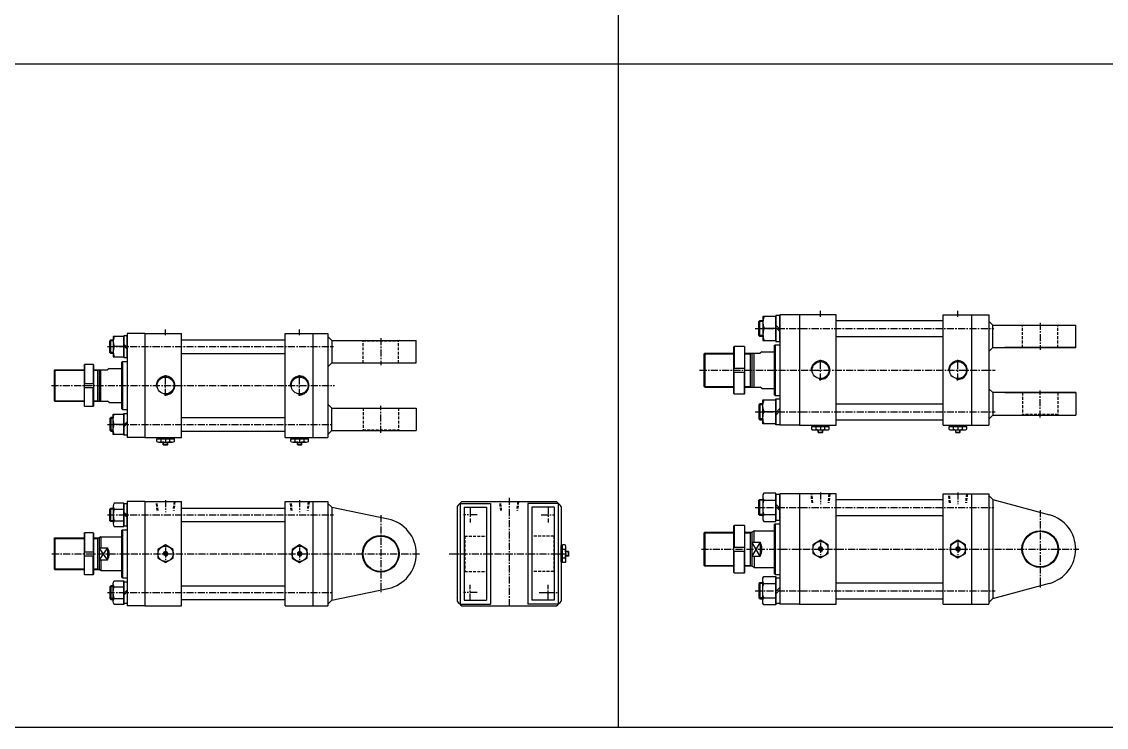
# Model space of a CAD drawing. Extents: x -819 to 8901, y -5 to 4308.
# Drawn here: x 380 to 2305, y 0 to 1253 of the extents above; entities that cross this region are included whole.
import ezdxf

# ---------------------------------------------------------------- set-up
doc = ezdxf.new("R2010")
doc.units = 0
doc.header["$LTSCALE"] = 10
doc.header["$MEASUREMENT"] = 0
for name, pattern in [('CENTER', [2, 1.25, -0.25, 0.25, -0.25]), ('CENTERX2', [4, 2.5, -0.5, 0.5, -0.5]), ('HIDDEN', [0.375, 0.25, -0.125]), ('HIDDENX2', [0.75, 0.5, -0.25])]:
    doc.linetypes.add(name, pattern=pattern)
doc.layers.get('0').update_dxf_attribs({"linetype": 'CONTINUOUS'})
for name, color, linetype in [('CEN', 1, 'CENTERX2'), ('CENTER', 1, 'CENTER'), ('HID', 2, 'HIDDENX2'), ('ML', 7, 'CONTINUOUS'), ('THIN', 3, 'CONTINUOUS'), ('외형선', 3, 'CONTINUOUS')]:
    doc.layers.add(name, color=color, linetype=linetype)

msp = doc.modelspace()

# ---------------------------------------------------------------- linework, layer by layer
for p, q in [((1439.4, 0), (1439.4, 2505.2)), ((0, 1177.9), (8901.3, 1177.9)), ((0, 0), (8900.8, 0))]:
    msp.add_line(p, q)
at = {"color": 7, "linetype": 'Continuous'}
for p, q in [((1782.1, 529), (1782.1, 534.1)), ((1782.1, 534.1), (1788.4, 534.1)), ((1783.1, 534.1), (1783.1, 536.1)), ((1783.1, 536.1), (1812.2, 536.1)), ((1785.2, 528.1), (1810.1, 528.1)), ((1788.4, 534.1), (1813.2, 534.1)), ((1789.9, 529), (1789.9, 534.1)), ((1793.7, 528.3), (1793.7, 528.3)), ((1793.7, 523.6), (1793.7, 528.1)), ((1793.7, 523.6), (1794.2, 523.1)), ((1801.7, 523.6), (1793.7, 523.6)), ((1794.2, 523.1), (1801.2, 523.1)), ((1801.7, 523.6), (1801.2, 523.1)), ((1801.7, 523.6), (1801.7, 528.1)), ((1805.5, 529), (1805.5, 534.1)), ((1812.2, 534.1), (1812.2, 536.1)), ((1813.2, 529), (1813.2, 534.1)), ((2026.1, 529), (2026.1, 534.1)), ((2026.1, 534.1), (2032.4, 534.1)), ((2027.1, 534.1), (2027.1, 536.1)), ((2027.1, 536.1), (2056.2, 536.1)), ((2029.2, 528.1), (2054.1, 528.1)), ((2032.4, 534.1), (2057.2, 534.1)), ((2033.9, 529), (2033.9, 534.1)), ((2037.7, 528.3), (2037.7, 528.3)), ((2037.7, 523.6), (2037.7, 528.1)), ((2037.7, 523.6), (2038.2, 523.1)), ((2045.7, 523.6), (2037.7, 523.6)), ((2038.2, 523.1), (2045.2, 523.1)), ((2045.7, 523.6), (2045.2, 523.1)), ((2045.7, 523.6), (2045.7, 528.1)), ((2049.5, 529), (2049.5, 534.1)), ((2056.2, 534.1), (2056.2, 536.1)), ((2057.2, 529), (2057.2, 534.1)), ((619.7, 507.3), (619.7, 512.3)), ((619.7, 512.3), (626.1, 512.3)), ((620.7, 512.3), (620.7, 514.3)), ((620.7, 514.3), (649.9, 514.3)), ((622.9, 506.3), (647.7, 506.3)), ((626.1, 512.3), (650.9, 512.3)), ((627.5, 507.3), (627.5, 512.3)), ((631.3, 506.5), (631.3, 506.5)), ((631.3, 501.8), (631.3, 506.3)), ((631.3, 501.8), (631.8, 501.3)), ((639.3, 501.8), (631.3, 501.8)), ((631.8, 501.3), (638.8, 501.3)), ((639.3, 501.8), (638.8, 501.3)), ((639.3, 501.8), (639.3, 506.3)), ((643.1, 507.3), (643.1, 512.3)), ((649.9, 512.3), (649.9, 514.3)), ((650.9, 507.3), (650.9, 512.3)), ((857.7, 507.3), (857.7, 512.3)), ((857.7, 512.3), (864.1, 512.3)), ((858.7, 512.3), (858.7, 514.3)), ((858.7, 514.3), (887.9, 514.3)), ((860.9, 506.3), (885.7, 506.3)), ((864.1, 512.3), (888.9, 512.3)), ((865.5, 507.3), (865.5, 512.3)), ((869.3, 506.5), (869.3, 506.5)), ((869.3, 501.8), (869.3, 506.3)), ((869.3, 501.8), (869.8, 501.3)), ((877.3, 501.8), (869.3, 501.8)), ((869.8, 501.3), (876.8, 501.3)), ((877.3, 501.8), (876.8, 501.3)), ((877.3, 501.8), (877.3, 506.3)), ((881.1, 507.3), (881.1, 512.3)), ((887.9, 512.3), (887.9, 514.3)), ((888.9, 507.3), (888.9, 512.3)), ((1337.7, 293.5), (1337.7, 322.7)), ((1339.7, 322.7), (1337.7, 322.7)), ((1344.7, 323.7), (1339.7, 323.7)), ((1339.7, 298.9), (1339.7, 323.7)), ((1344.7, 315.9), (1339.7, 315.9)), ((1345.7, 295.7), (1345.7, 320.5)), ((1350.2, 312.1), (1345.7, 312.1)), ((1350.2, 312.1), (1350.7, 311.6)), ((1350.2, 312.1), (1350.2, 304.1)), ((1350.7, 304.6), (1350.7, 311.6)), ((1339.7, 293.5), (1337.7, 293.5)), ((1344.7, 300.3), (1339.7, 300.3)), ((1339.7, 292.5), (1339.7, 298.9)), ((1344.7, 292.5), (1339.7, 292.5)), ((1345.4, 304.1), (1345.4, 304.1)), ((1350.2, 304.1), (1345.7, 304.1)), ((1350.2, 304.1), (1350.7, 304.6))]:
    msp.add_line(p, q, dxfattribs=at)
for points in [[(1784.2, 308.6), (1797.7, 300.9), (1811.2, 308.6), (1811.2, 324.2), (1797.7, 332), (1784.2, 324.2)], [(2028.2, 308.6), (2041.7, 300.9), (2055.2, 308.6), (2055.2, 324.2), (2041.7, 332), (2028.2, 324.2)], [(621.8, 300.3), (635.3, 292.5), (648.8, 300.3), (648.8, 315.9), (635.3, 323.7), (621.8, 315.9)], [(633.9, 310.6), (632.4, 308.1), (633.9, 305.6), (636.8, 305.6), (638.2, 308.1), (636.8, 310.6)], [(859.8, 300.3), (873.3, 292.5), (886.8, 300.3), (886.8, 315.9), (873.3, 323.7), (859.8, 315.9)], [(871.9, 310.6), (870.4, 308.1), (871.9, 305.6), (874.8, 305.6), (876.2, 308.1), (874.8, 310.6)], [(1796.2, 318.9), (1794.8, 316.4), (1796.2, 313.9), (1799.1, 313.9), (1800.5, 316.4), (1799.1, 318.9)], [(2040.2, 318.9), (2038.8, 316.4), (2040.2, 313.9), (2043.1, 313.9), (2044.5, 316.4), (2043.1, 318.9)]]:
    msp.add_lwpolyline(points, close=True, dxfattribs=at)
for centre, radius in [((1797.7, 316.4), 13.5), ((2041.7, 316.4), 13.5), ((635.3, 308.1), 13.5), ((635.3, 308.1), 3.5), ((873.3, 308.1), 13.5), ((873.3, 308.1), 3.5), ((1797.7, 316.4), 3.5), ((2041.7, 316.4), 3.5)]:
    msp.add_circle(centre, radius, dxfattribs=at)
for centre, radius, start, end in [((1785.2, 533.7), 5.62, 235.6158, 270), ((1786, 536.3), 8.22, 241.7006, 298.2994), ((1797.6, 559.4), 31.3, 255.6172, 270.0141), ((1797.7, 559.4), 31.3, 269.9859, 284.3828), ((1809.3, 536.3), 8.22, 241.7006, 298.2994), ((2029.2, 533.7), 5.62, 235.6158, 270), ((2030, 536.3), 8.22, 241.7006, 298.2994), ((2041.6, 559.4), 31.3, 255.6172, 270.0141), ((2041.7, 559.4), 31.3, 269.9859, 284.3828), ((2053.3, 536.3), 8.22, 241.7006, 298.2994), ((622.9, 511.9), 5.62, 235.6158, 270), ((623.6, 514.5), 8.22, 241.7006, 298.2994), ((635.3, 537.6), 31.3, 255.6172, 270.0141), ((635.3, 537.6), 31.3, 269.9859, 284.3828), ((647, 514.5), 8.22, 241.7006, 298.2994), ((860.9, 511.9), 5.62, 235.6158, 270), ((861.6, 514.5), 8.22, 241.7006, 298.2994), ((873.3, 537.6), 31.3, 255.6172, 270.0141), ((873.3, 537.6), 31.3, 269.9859, 284.3828), ((885, 514.5), 8.22, 241.7006, 298.2994), ((1337.5, 319.8), 8.22, 331.7006, 28.2994), ((1314.3, 308.1), 31.3, 359.9859, 14.3828), ((1314.3, 308.1), 31.3, 345.6172, 0.0141), ((1337.5, 296.4), 8.22, 331.7006, 28.2994), ((1340.1, 295.7), 5.62, 325.6158, 0)]:
    msp.add_arc(centre, radius, start, end, dxfattribs=at)
at = {"layer": 'CEN', "color": 1, "linetype": 'CENTER'}
for p, q in [((2187.7, 718.1), (2187.7, 670.1)), ((1017.3, 690.8), (1017.3, 642.8)), ((2187.7, 550.1), (2187.7, 598.1)), ((1017.3, 522.8), (1017.3, 570.8)), ((2187.7, 385.7), (2187.7, 247.2)), ((1017.3, 376.5), (1017.3, 239.8))]:
    msp.add_line(p, q, dxfattribs=at)
at = {"layer": 'CEN', "color": 1, "linetype": 'CENTER', "ltscale": 2}
msp.add_line((1298.2, 239.1), (1330.2, 239.1), dxfattribs=at)
at = {"layer": 'CENTER'}
for p, q in [((1176.2, 390.9), (1176.2, 363.3)), ((1314.2, 390.9), (1314.2, 363.3)), ((1188.1, 377.1), (1164.2, 377.1)), ((1302.2, 377.1), (1326.1, 377.1)), ((1176.2, 225.3), (1176.2, 252.9)), ((1314.2, 225.3), (1314.2, 252.9)), ((1188.1, 239.1), (1164.2, 239.1)), ((1302.2, 239.1), (1326.1, 239.1))]:
    msp.add_line(p, q, dxfattribs=at)
at = {"layer": 'HID'}
for p, q in [((2155.2, 714.1), (2156.2, 713.1)), ((2156.2, 674.1), (2156.2, 714.5)), ((2219.2, 713.1), (2156.2, 713.1)), ((2219.2, 674.1), (2219.2, 714.5)), ((2220.2, 714.1), (2219.2, 713.1)), ((984.8, 686.8), (985.8, 685.8)), ((985.8, 685.8), (1048.8, 685.8)), ((985.8, 646.8), (985.8, 685.8)), ((1049.8, 686.8), (1048.8, 685.8)), ((1048.8, 646.8), (1048.8, 685.8)), ((2156.2, 594.1), (2156.2, 553.6)), ((2219.2, 594.1), (2219.2, 553.6)), ((985.8, 566.8), (985.8, 527.8)), ((1048.8, 566.8), (1048.8, 527.8)), ((2155.2, 554.1), (2156.2, 555.1)), ((2219.2, 555.1), (2156.2, 555.1)), ((2220.2, 554.1), (2219.2, 555.1)), ((985.8, 527.8), (1048.8, 527.8)), ((1782.7, 398.4), (1781.1, 414.4)), ((1784.3, 398.4), (1782.7, 414.4)), ((1812.7, 414.4), (1811.1, 398.4)), ((1814.3, 414.4), (1812.7, 398.4)), ((2026.7, 398.4), (2025.1, 414.4)), ((2028.3, 398.4), (2026.7, 414.4)), ((2056.7, 414.4), (2055.1, 398.4)), ((2058.3, 414.4), (2056.7, 398.4)), ((620.3, 384.6), (618.7, 400.6)), ((621.9, 384.6), (620.3, 400.6)), ((650.3, 400.6), (648.7, 384.6)), ((651.9, 400.6), (650.3, 384.6)), ((858.3, 384.6), (856.7, 400.6)), ((859.9, 384.6), (858.3, 400.6)), ((888.3, 400.6), (886.7, 384.6)), ((889.9, 400.6), (888.3, 384.6)), ((1230.2, 384.6), (1228.6, 400.6)), ((1231.8, 384.6), (1230.2, 400.6)), ((1260.2, 400.6), (1258.6, 384.6)), ((1261.8, 400.6), (1260.2, 384.6)), ((1165.2, 340.6), (1166.2, 339.6)), ((1166.2, 339.6), (1166.2, 276.6)), ((1166.2, 339.6), (1205.2, 339.6)), ((1324.2, 339.6), (1285.2, 339.6)), ((1325.2, 340.6), (1324.2, 339.6)), ((1324.2, 339.6), (1324.2, 276.6)), ((1165.2, 275.6), (1166.2, 276.6)), ((1166.2, 276.6), (1205.2, 276.6)), ((1324.2, 276.6), (1285.2, 276.6)), ((1325.2, 275.6), (1324.2, 276.6))]:
    msp.add_line(p, q, dxfattribs=at)
at = {"layer": 'HID', "color": 6, "linetype": 'HIDDEN', "ltscale": 1.5}
for p, q in [((984.8, 526.8), (985.8, 527.8)), ((1049.8, 526.8), (1048.8, 527.8))]:
    msp.add_line(p, q, dxfattribs=at)
at = {"layer": 'ML'}
for p, q in [((1725.7, 732.1), (1725.7, 536.1)), ((1760.7, 732.1), (1725.7, 732.1)), ((1760.7, 732.1), (1760.7, 536.1)), ((1825.7, 732.1), (1760.7, 732.1)), ((1825.7, 536.1), (1825.7, 732.1)), ((2015.7, 732.1), (2065.7, 732.1)), ((2015.7, 536.1), (2015.7, 732.1)), ((2065.7, 732.1), (2065.7, 536.1)), ((2065.7, 732.1), (2096.7, 732.1)), ((2096.7, 732.1), (2096.7, 536.1)), ((1690, 693.8), (1690, 722.3)), ((1718.5, 713.7), (1725.7, 706.5)), ((1825.7, 722.3), (2015.7, 722.3)), ((2103.7, 714.1), (2096.7, 721.1)), ((2103.7, 714.1), (2250.7, 714.1)), ((2103.7, 674.1), (2103.7, 714.1)), ((2250.7, 674.1), (2250.7, 714.1)), ((567.3, 699.3), (567.3, 514.3)), ((598.3, 699.3), (567.3, 699.3)), ((598.3, 699.3), (598.3, 514.3)), ((598.3, 699.3), (663.3, 699.3)), ((663.3, 514.3), (663.3, 699.3)), ((847.3, 514.3), (847.3, 699.3)), ((847.3, 699.3), (897.3, 699.3)), ((897.3, 514.3), (897.3, 699.3)), ((897.3, 699.3), (923.3, 699.3)), ((923.3, 699.3), (923.3, 514.3)), ((923.3, 693.8), (930.3, 686.8)), ((1718.5, 708.1), (1697.5, 708.1)), ((1718.5, 709.6), (1725.7, 702.4)), ((1825.7, 693.8), (2015.7, 693.8)), ((538, 663.8), (538, 687.8)), ((542.4, 691.4), (542.4, 660.2)), ((561.4, 675.8), (544, 675.8)), ((561.4, 680.4), (567.3, 674.5)), ((561.4, 677.1), (567.3, 671.2)), ((663.3, 687.8), (847.3, 687.8)), ((930.3, 686.8), (1080.3, 686.8)), ((930.3, 686.8), (930.3, 646.8)), ((1080.3, 646.8), (1080.3, 686.8)), ((1643.6, 675.1), (1644.6, 676.1)), ((1643.6, 675.1), (1643.6, 593.1)), ((1644.6, 676.1), (1644.6, 637.6)), ((1662.6, 676.1), (1644.6, 676.1)), ((1662.6, 676.1), (1662.6, 637.6)), ((1662.6, 676.1), (1663.6, 675.1)), ((1663.6, 593.1), (1663.6, 675.1)), ((1715.7, 677.6), (1717.2, 679.1)), ((1715.7, 677.6), (1715.7, 590.6)), ((1717.2, 679.1), (1717.2, 589.1)), ((1717.2, 679.1), (1725.7, 679.1)), ((2103.7, 674.1), (2096.7, 667.1)), ((2103.7, 674.1), (2250.7, 674.1)), ((2250.7, 674.1), (2124.7, 674.1)), ((663.3, 663.8), (847.3, 663.8)), ((1590.7, 662.6), (1592.2, 664.1)), ((1590.7, 662.6), (1590.7, 605.6)), ((1592.2, 664.1), (1592.2, 604.1)), ((1592.2, 664.1), (1643.6, 664.1)), ((1663.6, 664.1), (1675.7, 664.1)), ((1672.7, 664.1), (1672.7, 604.1)), ((1672.7, 663.1), (1674.4, 664.1)), ((1675.7, 664.1), (1675.7, 603.9)), ((1675.7, 664.1), (1690.7, 664.1)), ((1679.7, 604.1), (1679.7, 664.1)), ((1693.7, 666.6), (1690.7, 664.1)), ((1693.7, 666.6), (1715.7, 666.6)), ((490.7, 642.8), (491.7, 643.8)), ((490.7, 642.8), (490.7, 570.8)), ((491.7, 643.8), (491.7, 610.3)), ((506.7, 643.8), (491.7, 643.8)), ((506.7, 643.8), (506.7, 610.3)), ((506.7, 643.8), (507.7, 642.8)), ((507.7, 570.8), (507.7, 642.8)), ((535.3, 636.8), (532.3, 634.8)), ((535.3, 636.8), (557.3, 636.8)), ((557.3, 647.8), (558.8, 649.3)), ((557.3, 647.8), (557.3, 565.8)), ((558.8, 649.3), (558.8, 564.3)), ((558.8, 649.3), (567.3, 649.3)), ((923.3, 639.8), (930.3, 646.8)), ((930.3, 646.8), (1080.3, 646.8)), ((1643.6, 637.6), (1663.6, 637.6)), ((437.3, 633.3), (438.8, 634.8)), ((437.3, 633.3), (437.3, 580.3)), ((438.8, 634.8), (438.8, 578.8)), ((438.8, 634.8), (490.7, 634.8)), ((507.7, 634.8), (517.3, 634.8)), ((514.3, 634.8), (514.3, 578.8)), ((514.3, 633.8), (516.1, 634.8)), ((517.3, 634.8), (517.3, 578.8)), ((517.3, 634.8), (532.3, 634.8)), ((520.3, 578.8), (520.3, 634.8)), ((1643.6, 630.6), (1663.6, 630.6)), ((1644.6, 592.1), (1644.6, 630.6)), ((1662.6, 592.1), (1662.6, 630.6)), ((490.7, 610.3), (507.7, 610.3)), ((490.7, 603.3), (507.7, 603.3)), ((491.7, 569.8), (491.7, 603.3)), ((506.7, 569.8), (506.7, 603.3)), ((1590.7, 605.6), (1592.2, 604.1)), ((1592.2, 604.1), (1643.6, 604.1)), ((1663.6, 604.1), (1675.7, 604.1)), ((1672.7, 605.1), (1674.4, 604.1)), ((1675.7, 604.1), (1690.7, 604.1)), ((1693.7, 601.6), (1690.7, 604.1)), ((1693.7, 601.6), (1715.7, 601.6)), ((2103.7, 594.1), (2096.7, 601.1)), ((437.3, 580.3), (438.8, 578.8)), ((438.8, 578.8), (490.7, 578.8)), ((507.7, 578.8), (517.3, 578.8)), ((514.3, 579.8), (516.1, 578.8)), ((517.3, 578.8), (532.3, 578.8)), ((535.3, 576.8), (532.3, 578.8)), ((1643.6, 593.1), (1644.6, 592.1)), ((1644.6, 592.1), (1662.6, 592.1)), ((1662.6, 592.1), (1663.6, 593.1)), ((1715.7, 590.6), (1717.2, 589.1)), ((1717.2, 589.1), (1725.7, 589.1)), ((2250.7, 594.1), (2103.7, 594.1)), ((2103.7, 594.1), (2103.7, 554.1)), ((2124.7, 594.1), (2250.7, 594.1)), ((2250.7, 594.1), (2250.7, 554.1)), ((490.7, 570.8), (491.7, 569.8)), ((491.7, 569.8), (506.7, 569.8)), ((506.7, 569.8), (507.7, 570.8)), ((535.3, 576.8), (557.3, 576.8)), ((557.3, 565.8), (558.8, 564.3)), ((558.8, 564.3), (567.3, 564.3)), ((923.3, 573.8), (930.3, 566.8)), ((930.3, 566.8), (1080.3, 566.8)), ((930.3, 526.8), (930.3, 566.8)), ((1080.3, 566.8), (1080.3, 526.8)), ((1690, 574.3), (1690, 545.8)), ((1718.5, 560.1), (1697.5, 560.1)), ((1718.5, 558.5), (1725.7, 565.7)), ((1718.5, 554.4), (1725.7, 561.6)), ((1825.7, 574.3), (2015.7, 574.3)), ((538, 549.8), (538, 525.8)), ((542.4, 522.2), (542.4, 553.4)), ((561.4, 536.5), (567.3, 542.4)), ((561.4, 533.2), (567.3, 539.1)), ((663.3, 549.8), (847.3, 549.8)), ((1825.7, 545.8), (2015.7, 545.8)), ((2103.7, 554.1), (2096.7, 547.1)), ((2103.7, 554.1), (2250.7, 554.1)), ((561.4, 537.8), (544, 537.8)), ((663.3, 525.8), (847.3, 525.8)), ((923.3, 519.8), (930.3, 526.8)), ((930.3, 526.8), (1080.3, 526.8)), ((1760.7, 536.1), (1725.7, 536.1)), ((1760.7, 536.1), (1825.7, 536.1)), ((2015.7, 536.1), (2065.7, 536.1)), ((2065.7, 536.1), (2096.7, 536.1)), ((598.3, 514.3), (567.3, 514.3)), ((598.3, 514.3), (663.3, 514.3)), ((847.3, 514.3), (897.3, 514.3)), ((897.3, 514.3), (923.3, 514.3)), ((1690, 376.1), (1690, 404.7)), ((1695.2, 409.2), (1695.2, 371.6)), ((1760.7, 414.4), (1725.7, 414.4)), ((1725.7, 414.4), (1725.7, 218.4)), ((1760.7, 414.4), (1760.7, 218.4)), ((1825.7, 414.4), (1760.7, 414.4)), ((1825.7, 218.4), (1825.7, 414.4)), ((1825.7, 404.7), (2015.7, 404.7)), ((2015.7, 218.4), (2015.7, 414.4)), ((2015.7, 414.4), (2065.7, 414.4)), ((2065.7, 414.4), (2065.7, 218.4)), ((2065.7, 414.4), (2096.7, 414.4)), ((2096.7, 414.4), (2096.7, 218.4)), ((2096.7, 411.4), (2103.7, 404.4)), ((2103.7, 404.4), (2103.7, 228.4)), ((2103.7, 404.4), (2204.1, 377.3)), ((538, 365.1), (538, 389.1)), ((542.4, 392.7), (542.4, 361.5)), ((544, 387.5), (561.4, 387.5)), ((598.3, 400.6), (567.3, 400.6)), ((567.3, 400.6), (567.3, 215.6)), ((598.3, 400.6), (598.3, 215.6)), ((598.3, 400.6), (663.3, 400.6)), ((663.3, 215.6), (663.3, 400.6)), ((663.3, 389.1), (847.3, 389.1)), ((847.3, 215.6), (847.3, 400.6)), ((847.3, 400.6), (897.3, 400.6)), ((897.3, 215.6), (897.3, 400.6)), ((897.3, 400.6), (923.3, 400.6)), ((923.3, 400.6), (923.3, 215.6)), ((923.3, 397.6), (930.3, 390.6)), ((930.3, 390.6), (930.3, 225.6)), ((930.3, 390.6), (1030.2, 369.8)), ((1152.7, 392.2), (1152.7, 268.1)), ((1158.2, 397.6), (1158.2, 218.6)), ((1158.2, 397.6), (1212.2, 397.6)), ((1161.1, 400.6), (1329.3, 400.6)), ((1165.2, 390.6), (1165.2, 225.6)), ((1165.2, 390.6), (1205.2, 390.6)), ((1205.2, 390.6), (1205.2, 225.6)), ((1212.2, 397.6), (1212.2, 218.6)), ((1278.2, 397.6), (1278.2, 218.6)), ((1332.2, 397.6), (1278.2, 397.6)), ((1285.2, 390.6), (1285.2, 225.6)), ((1325.2, 390.6), (1285.2, 390.6)), ((1325.2, 390.6), (1325.2, 225.6)), ((1332.2, 397.6), (1332.2, 218.6)), ((1337.7, 392.2), (1337.7, 268.1)), ((1697.1, 403), (1718.5, 403)), ((1718.5, 396.1), (1725.7, 388.9)), ((1718.5, 392), (1725.7, 384.8)), ((544, 366.7), (561.4, 366.7)), ((561.4, 381.7), (567.3, 375.8)), ((561.4, 378.4), (567.3, 372.5)), ((1697.1, 377.9), (1718.5, 377.9)), ((1825.7, 376.1), (2015.7, 376.1)), ((557.3, 349.1), (558.8, 350.6)), ((557.3, 349.1), (557.3, 267.1)), ((558.8, 350.6), (558.8, 265.6)), ((558.8, 350.6), (567.3, 350.6)), ((663.3, 365.1), (847.3, 365.1)), ((1643.6, 357.4), (1644.6, 358.4)), ((1643.6, 357.4), (1643.6, 275.4)), ((1662.6, 358.4), (1644.6, 358.4)), ((1644.6, 358.4), (1644.6, 319.9)), ((1662.6, 358.4), (1663.6, 357.4)), ((1662.6, 358.4), (1662.6, 319.9)), ((1663.6, 275.4), (1663.6, 357.4)), ((1679.7, 348.9), (1675.7, 346.6)), ((1675.7, 346.6), (1675.7, 286.2)), ((1679.7, 348.9), (1715.7, 348.9)), ((1679.7, 328.9), (1679.7, 348.9)), ((1715.7, 359.9), (1717.2, 361.4)), ((1715.7, 359.9), (1715.7, 272.9)), ((1717.2, 361.4), (1717.2, 271.4)), ((1717.2, 361.4), (1725.7, 361.4)), ((437.3, 334.6), (438.8, 336.1)), ((437.3, 334.6), (437.3, 281.6)), ((438.8, 336.1), (490.7, 336.1)), ((438.8, 336.1), (438.8, 280.1)), ((490.7, 344.1), (491.7, 345.1)), ((490.7, 344.1), (490.7, 272.1)), ((506.7, 345.1), (491.7, 345.1)), ((491.7, 345.1), (491.7, 311.6)), ((506.7, 345.1), (507.7, 344.1)), ((506.7, 345.1), (506.7, 311.6)), ((507.7, 272.1), (507.7, 344.1)), ((507.7, 336.1), (517.3, 336.1)), ((514.3, 336.1), (514.3, 280.1)), ((514.3, 335.1), (516.1, 336.1)), ((520.3, 338.1), (517.3, 336.4)), ((517.3, 336.4), (517.3, 279.9)), ((520.3, 338.1), (557.3, 338.1)), ((520.3, 338.1), (520.3, 318.9)), ((1590.7, 344.9), (1592.2, 346.4)), ((1590.7, 344.9), (1590.7, 287.9)), ((1592.2, 346.4), (1643.6, 346.4)), ((1592.2, 346.4), (1592.2, 286.4)), ((1663.6, 346.4), (1675.7, 346.4)), ((1672.7, 346.4), (1672.7, 286.4)), ((1672.7, 345.4), (1674.4, 346.4)), ((1675.7, 328.9), (1690.7, 328.9)), ((1690.7, 328.9), (1690.7, 303.9)), ((490.7, 311.6), (507.7, 311.6)), ((517.3, 318.9), (532.3, 318.9)), ((532.3, 318.9), (532.3, 297.4)), ((1643.6, 319.9), (1663.6, 319.9)), ((1643.6, 312.9), (1663.6, 312.9)), ((1644.6, 274.4), (1644.6, 312.9)), ((1662.6, 274.4), (1662.6, 312.9)), ((490.7, 304.6), (507.7, 304.6)), ((491.7, 271.1), (491.7, 304.6)), ((506.7, 271.1), (506.7, 304.6)), ((517.3, 297.4), (532.3, 297.4)), ((520.3, 297.4), (520.3, 278.1)), ((1675.7, 303.9), (1690.7, 303.9)), ((1679.7, 303.9), (1679.7, 283.9)), ((437.3, 281.6), (438.8, 280.1)), ((438.8, 280.1), (490.7, 280.1)), ((490.7, 272.1), (491.7, 271.1)), ((491.7, 271.1), (506.7, 271.1)), ((506.7, 271.1), (507.7, 272.1)), ((507.7, 280.1), (517.3, 280.1)), ((514.3, 281.1), (516.1, 280.1)), ((520.3, 278.1), (517.3, 279.9)), ((520.3, 278.1), (557.3, 278.1)), ((1590.7, 287.9), (1592.2, 286.4)), ((1592.2, 286.4), (1643.6, 286.4)), ((1643.6, 275.4), (1644.6, 274.4)), ((1644.6, 274.4), (1662.6, 274.4)), ((1662.6, 274.4), (1663.6, 275.4)), ((1663.6, 286.4), (1675.7, 286.4)), ((1672.7, 287.4), (1674.4, 286.4)), ((1679.7, 283.9), (1675.7, 286.2)), ((1679.7, 283.9), (1715.7, 283.9)), ((1715.7, 272.9), (1717.2, 271.4)), ((1717.2, 271.4), (1725.7, 271.4)), ((538, 251.1), (538, 227.1)), ((542.4, 223.5), (542.4, 254.7)), ((557.3, 267.1), (558.8, 265.6)), ((558.8, 265.6), (567.3, 265.6)), ((663.3, 251.1), (847.3, 251.1)), ((1152.7, 268.1), (1152.7, 224.1)), ((1337.7, 268.1), (1337.7, 224.1)), ((1690, 256.7), (1690, 228.1)), ((1695.2, 223.6), (1695.2, 261.2)), ((1697.1, 255), (1718.5, 255)), ((1825.7, 256.7), (2015.7, 256.7)), ((2103.7, 228.4), (2204.1, 255.6)), ((544, 249.5), (561.4, 249.5)), ((561.4, 237.8), (567.3, 243.7)), ((561.4, 234.5), (567.3, 240.4)), ((930.3, 225.6), (1030.2, 246.5)), ((1718.5, 240.9), (1725.7, 248.1)), ((1718.5, 236.8), (1725.7, 244)), ((544, 228.7), (561.4, 228.7)), ((598.3, 215.6), (567.3, 215.6)), ((598.3, 215.6), (663.3, 215.6)), ((663.3, 227.1), (847.3, 227.1)), ((847.3, 215.6), (897.3, 215.6)), ((897.3, 215.6), (923.3, 215.6)), ((923.3, 218.6), (930.3, 225.6)), ((1158.2, 218.6), (1212.2, 218.6)), ((1161.1, 215.6), (1329.3, 215.6)), ((1165.2, 225.6), (1205.2, 225.6)), ((1332.2, 218.6), (1278.2, 218.6)), ((1325.2, 225.6), (1285.2, 225.6)), ((1697.1, 229.9), (1718.5, 229.9)), ((1760.7, 218.4), (1725.7, 218.4)), ((1760.7, 218.4), (1825.7, 218.4)), ((1825.7, 228.1), (2015.7, 228.1)), ((2015.7, 218.4), (2065.7, 218.4)), ((2065.7, 218.4), (2096.7, 218.4)), ((2096.7, 221.4), (2103.7, 228.4))]:
    msp.add_line(p, q, dxfattribs=at)
at = {"layer": 'ML', "color": 1, "linetype": 'CENTER'}
for p, q in [((1797.7, 728.7), (1797.7, 739.2)), ((2041.7, 728.7), (2041.7, 739.2)), ((635.3, 696), (635.3, 706.4)), ((873.3, 696), (873.3, 706.4)), ((1682, 708.1), (2105.3, 708.1)), ((532.4, 675.8), (933.4, 675.8)), ((1797.7, 615.8), (1797.7, 652.3)), ((2041.7, 615.8), (2041.7, 652.3)), ((635.3, 588.5), (635.3, 625.1)), ((873.3, 588.5), (873.3, 625.1)), ((1583.2, 634.1), (2107.7, 634.1)), ((432.9, 606.8), (935.3, 606.8)), ((1682, 560.1), (2107.5, 560.1)), ((532.4, 537.8), (932.3, 537.8)), ((1797.7, 536.9), (1797.7, 527.4)), ((2041.7, 536.9), (2041.7, 527.4)), ((635.3, 515.1), (635.3, 505.6)), ((873.3, 515.1), (873.3, 505.6)), ((1245.2, 407.6), (1245.2, 213)), ((1797.7, 417.1), (1797.7, 395.9)), ((2041.7, 417.1), (2041.7, 395.9)), ((635.3, 403.3), (635.3, 382.1)), ((873.3, 403.3), (873.3, 382.1)), ((1682, 390.4), (2105.3, 390.4)), ((532.4, 377.1), (933.4, 377.1)), ((1797.7, 327.4), (1797.7, 305.4)), ((2041.7, 327.4), (2041.7, 305.4)), ((433.7, 308.1), (1086.7, 308.1)), ((635.3, 319.1), (635.3, 297.1)), ((873.3, 319.1), (873.3, 297.1)), ((1138.9, 308.1), (1347.2, 308.1)), ((1586.6, 316.4), (2256.2, 316.4)), ((532.4, 239.1), (932.3, 239.1)), ((1682, 242.4), (2107.5, 242.4))]:
    msp.add_line(p, q, dxfattribs=at)
at = {"layer": 'ML', "color": 2}
for p, q in [((1794.2, 528.2), (1794.2, 528.3)), ((1794.2, 523.1), (1794.2, 528.1)), ((1801.2, 523.1), (1801.2, 528.1)), ((2038.2, 528.2), (2038.2, 528.3)), ((2038.2, 523.1), (2038.2, 528.1)), ((2045.2, 523.1), (2045.2, 528.1)), ((631.8, 506.5), (631.8, 506.5)), ((631.8, 501.3), (631.8, 506.3)), ((638.8, 501.3), (638.8, 506.3)), ((869.8, 506.5), (869.8, 506.5)), ((869.8, 501.3), (869.8, 506.3)), ((876.8, 501.3), (876.8, 506.3)), ((1690.7, 303.9), (1675.7, 328.9)), ((1690.7, 328.9), (1675.7, 303.9)), ((532.3, 318.9), (517.3, 297.4)), ((532.3, 297.4), (517.3, 318.9)), ((1350.7, 311.6), (1345.7, 311.6)), ((1345.5, 304.6), (1345.5, 304.6)), ((1350.7, 304.6), (1345.7, 304.6))]:
    msp.add_line(p, q, dxfattribs=at)
at = {"layer": 'ML'}
for points in [[(1695.6, 693.8), (1690, 693.8), (1688.3, 695.5), (1688.3, 720.6), (1690, 722.3), (1695.6, 722.3)], [(1725.7, 685.1), (1725.7, 731), (1718.5, 731), (1718.5, 685.1), (1725.7, 685.1)], [(567.3, 656.4), (567.3, 695.1), (561.4, 695.1), (561.4, 656.4), (567.3, 656.4)], [(542.4, 663.8), (538, 663.8), (536.4, 665.4), (536.4, 686.2), (538, 687.8), (542.4, 687.8)], [(1725.7, 583), (1725.7, 537.1), (1718.5, 537.1), (1718.5, 583), (1725.7, 583)], [(1695.6, 574.3), (1690, 574.3), (1688.3, 572.6), (1688.3, 547.5), (1690, 545.8), (1695.6, 545.8)], [(542.4, 549.8), (538, 549.8), (536.4, 548.2), (536.4, 527.4), (538, 525.8), (542.4, 525.8)], [(567.3, 557.1), (567.3, 518.4), (561.4, 518.4), (561.4, 557.1), (567.3, 557.1)], [(1695.2, 376.1), (1690, 376.1), (1688.3, 377.9), (1688.3, 403), (1690, 404.7), (1695.2, 404.7)], [(1725.7, 367.5), (1725.7, 413.4), (1718.5, 413.4), (1718.5, 367.5), (1725.7, 367.5)], [(542.4, 365.1), (538, 365.1), (536.4, 366.8), (536.4, 387.5), (538, 389.1), (542.4, 389.1)], [(567.3, 357.8), (567.3, 396.5), (561.4, 396.5), (561.4, 357.8), (567.3, 357.8)], [(542.4, 251.1), (538, 251.1), (536.4, 249.5), (536.4, 228.8), (538, 227.1), (542.4, 227.1)], [(567.3, 258.5), (567.3, 219.8), (561.4, 219.8), (561.4, 258.5), (567.3, 258.5)], [(1695.2, 256.7), (1690, 256.7), (1688.3, 255), (1688.3, 229.9), (1690, 228.1), (1695.2, 228.1)], [(1725.7, 265.4), (1725.7, 219.5), (1718.5, 219.5), (1718.5, 265.4), (1725.7, 265.4)]]:
    msp.add_lwpolyline(points, dxfattribs=at)
for points in [[(1697.5, 729.3, 0.178633), (1697.5, 708.1, 0.178633), (1697.5, 686.8)], [(544, 693.8, 0.178633), (544, 675.8, 0.178633), (544, 657.8)], [(1697.5, 538.8, -0.178633), (1697.5, 560.1, -0.178633), (1697.5, 581.3)], [(544, 519.8, -0.178633), (544, 537.8, -0.178633), (544, 555.8)], [(1718.5, 415.5), (1697.1, 415.5, 0.309401), (1697.1, 403, 0.154701), (1697.1, 377.9, 0.309401), (1697.1, 365.4), (1718.5, 365.4), (1718.5, 415.5)], [(561.4, 397.9), (544, 397.9, 0.309401), (544, 387.5, 0.154701), (544, 366.7, 0.309401), (544, 356.3), (561.4, 356.3), (561.4, 397.9)], [(561.4, 218.3), (544, 218.3, -0.309401), (544, 228.7, -0.154701), (544, 249.5, -0.309401), (544, 259.9), (561.4, 259.9), (561.4, 218.3)], [(1718.5, 217.4), (1697.1, 217.4, -0.309401), (1697.1, 229.9, -0.154701), (1697.1, 255, -0.309401), (1697.1, 267.5), (1718.5, 267.5), (1718.5, 217.4)]]:
    msp.add_lwpolyline(points, format="xyb", dxfattribs=at)
for points in [[(1718.5, 729.3), (1695.6, 729.3), (1695.6, 686.8), (1718.5, 686.8)], [(561.4, 693.8), (542.4, 693.8), (542.4, 657.8), (561.4, 657.8)], [(1718.5, 538.8), (1695.6, 538.8), (1695.6, 581.3), (1718.5, 581.3)], [(561.4, 519.8), (542.4, 519.8), (542.4, 555.8), (561.4, 555.8)]]:
    msp.add_lwpolyline(points, close=True, dxfattribs=at)
for centre, radius in [((1797.7, 634.1), 15), ((2041.7, 634.1), 15), ((635.3, 606.8), 15), ((873.3, 606.8), 15), ((2187.7, 316.4), 32.5), ((2187.7, 316.4), 31.5), ((1017.3, 308.1), 32.5), ((1017.3, 308.1), 31.5)]:
    msp.add_circle(centre, radius, dxfattribs=at)
at = {"layer": 'ML', "color": 2}
for centre, radius, start, end in [((1797.7, 634.1), 16.6, 261.7197, 186.8277), ((2041.7, 634.1), 16.6, 261.7197, 186.8277), ((635.3, 606.8), 16.6, 262.807, 186.1554), ((873.3, 606.8), 16.6, 262.807, 186.1554), ((635.3, 308.1), 4, 270, 180), ((873.3, 308.1), 4, 270, 180), ((1797.7, 316.4), 4, 270, 180), ((2041.7, 316.4), 4, 270, 180)]:
    msp.add_arc(centre, radius, start, end, dxfattribs=at)
at = {"layer": 'ML'}
for centre, radius, start, end in [((1245.2, 308.1), 125, 132.2686, 137.7314), ((1245.2, 308.1), 125, 42.2686, 47.7314), ((1017.3, 308.1), 63, 281.7806, 78.2194), ((2187.7, 316.4), 63, 285.1436, 74.8564), ((1666.1, 316.4), 27.5, 333.0085, 26.9915), ((514.5, 308.1), 20.8, 328.8704, 31.1296), ((1245.2, 308.1), 125, 222.2686, 227.7314), ((1245.2, 308.1), 125, 312.2686, 317.7314)]:
    msp.add_arc(centre, radius, start, end, dxfattribs=at)
at = {"layer": 'THIN', "color": 2}
for p, q in [((1695.6, 720.6), (1688.3, 720.6)), ((1695.6, 695.5), (1688.3, 695.5)), ((542.4, 686.2), (536.4, 686.2)), ((542.4, 665.4), (536.4, 665.4)), ((1695.6, 572.6), (1688.3, 572.6)), ((542.4, 548.2), (536.4, 548.2)), ((1695.6, 547.5), (1688.3, 547.5)), ((542.4, 527.4), (536.4, 527.4)), ((542.4, 387.5), (536.4, 387.5)), ((1695.2, 403), (1688.3, 403)), ((542.4, 366.8), (536.4, 366.8)), ((1695.2, 377.9), (1688.3, 377.9)), ((1695.2, 255), (1688.3, 255)), ((542.4, 249.5), (536.4, 249.5)), ((542.4, 228.8), (536.4, 228.8)), ((1695.2, 229.9), (1688.3, 229.9))]:
    msp.add_line(p, q, dxfattribs=at)
at = {"layer": '외형선', "color": 2}
for p, q in [((1591.2, 663.1), (1643.6, 663.1)), ((1663.6, 663.1), (1672.7, 663.1)), ((437.8, 633.8), (490.7, 633.8)), ((507.7, 633.8), (514.3, 633.8)), ((1591.2, 605.1), (1643.6, 605.1)), ((1663.6, 605.1), (1672.7, 605.1)), ((437.8, 579.8), (490.7, 579.8)), ((507.7, 579.8), (514.3, 579.8)), ((437.8, 335.1), (490.7, 335.1)), ((507.7, 335.1), (514.3, 335.1)), ((1591.2, 345.4), (1643.6, 345.4)), ((1663.6, 345.4), (1672.7, 345.4)), ((437.8, 281.1), (490.7, 281.1)), ((507.7, 281.1), (514.3, 281.1)), ((1591.2, 287.4), (1643.6, 287.4)), ((1663.6, 287.4), (1672.7, 287.4))]:
    msp.add_line(p, q, dxfattribs=at)

doc.saveas('drawing.dxf')
